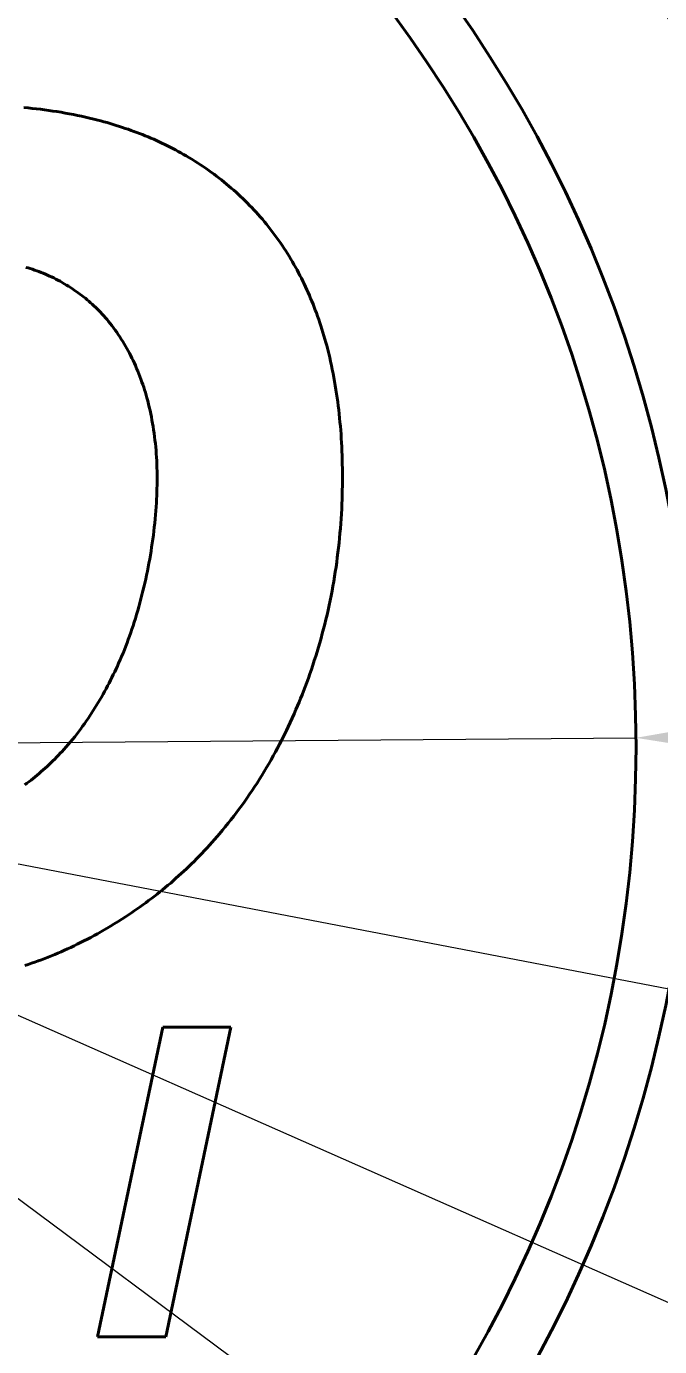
# Model space of a CAD drawing. Header units: millimetres. Extents: x 15 to 292, y 5 to 205.
# Drawn here: x 97.8 to 109.17, y 73.74 to 97.44 of the extents above; entities that cross this region are included whole.
import ezdxf

# ---------------------------------------------------------------- set-up
doc = ezdxf.new("R2010")
doc.units = ezdxf.units.MM
doc.layers.add('Annotations', color=7, linetype='Continuous')
doc.layers.add('Geometries', color=7, linetype='Continuous')
doc.styles.add('Shapr4', font='txt', dxfattribs={"height": 2.3925})
doc.dimstyles.new('ISO-25', dxfattribs={"dimtxt": 2.5, "dimasz": 2.5, "dimexe": 1.25, "dimexo": 0.625, "dimtad": 1, "dimtxsty": 'Standard', "dimcen": 2.5, "dimadec": 0, "dimazin": 0, "dimtfac": 1, "dimtmove": 0, "dimatfit": 3, "dimfxl": 1, "dimarcsym": 0})

# ---------------------------------------------------------------- blocks, each defined once
blk = doc.blocks.new('*D2')
at = {"layer": 'Annotations', "color": 0, "linetype": 'Continuous', "lineweight": 15}
for p, q in [((61.707, 89.307), (59.252, 89.778)), ((64.162, 88.835), (109.338, 80.165)), ((111.793, 79.693), (133.232, 75.579))]:
    blk.add_line(p, q, dxfattribs=at)
at = {"layer": 'Annotations', "color": 0}
for points in [[(61.629, 88.897), (61.786, 89.716), (64.162, 88.835)], [(111.871, 80.103), (111.714, 79.284), (109.338, 80.165)]]:
    blk.add_solid(points, dxfattribs=at)
at = {"layer": 'Defpoints', "color": 0}
for p in [(64.162, 88.835), (109.338, 80.165)]:
    blk.add_point(p, dxfattribs=at)
at = {"layer": 'Annotations', "color": 0, "lineweight": 15, "insert": (129.937, 78.142), "char_height": 2.3925, "attachment_point": 5, "rotation": 349.1352, "style": 'Shapr4'}
blk.add_mtext('\\A1;%%c46', dxfattribs=at)
blk = doc.blocks.new('*D3')
at = {"layer": 'Annotations', "color": 0, "linetype": 'Continuous', "lineweight": 15}
for p, q in [((111.249, 84.689), (134.17, 84.865)), ((64.751, 84.331), (108.749, 84.669)), ((62.251, 84.311), (59.751, 84.292))]:
    blk.add_line(p, q, dxfattribs=at)
at = {"layer": 'Annotations', "color": 0}
for points in [[(111.246, 85.105), (111.252, 84.272), (108.749, 84.669)], [(62.254, 83.895), (62.248, 84.728), (64.751, 84.331)]]:
    blk.add_solid(points, dxfattribs=at)
at = {"layer": 'Defpoints', "color": 0}
for p in [(108.749, 84.669), (64.751, 84.331)]:
    blk.add_point(p, dxfattribs=at)
at = {"layer": 'Annotations', "color": 0, "lineweight": 15, "insert": (130.38, 86.732), "char_height": 2.3925, "attachment_point": 5, "rotation": 0.4413, "style": 'Shapr4'}
blk.add_mtext('\\A1;%%c44', dxfattribs=at)
blk = doc.blocks.new('*D4')
at = {"layer": 'Annotations', "color": 0, "linetype": 'Continuous', "lineweight": 15}
for p, q in [((60.587, 96.053), (58.3, 97.063)), ((62.874, 95.043), (110.626, 73.957)), ((112.913, 72.947), (132.841, 64.147))]:
    blk.add_line(p, q, dxfattribs=at)
at = {"layer": 'Annotations', "color": 0}
for points in [[(60.419, 95.672), (60.755, 96.434), (62.874, 95.043)], [(113.081, 73.328), (112.745, 72.566), (110.626, 73.957)]]:
    blk.add_solid(points, dxfattribs=at)
at = {"layer": 'Defpoints', "color": 0}
for p in [(62.874, 95.043), (110.626, 73.957)]:
    blk.add_point(p, dxfattribs=at)
at = {"layer": 'Annotations', "color": 0, "lineweight": 15, "insert": (128.734, 68.283), "char_height": 2.3925, "attachment_point": 5, "rotation": 336.1751, "style": 'Shapr4'}
blk.add_mtext('\\A1;%%c52,2', dxfattribs=at)
blk = doc.blocks.new('*D5')
at = {"layer": 'Annotations', "color": 0, "linetype": 'Continuous', "lineweight": 15}
for p, q in [((63.071, 102.094), (61.064, 103.585)), ((65.078, 100.603), (108.422, 68.397)), ((110.429, 66.906), (126.837, 54.714))]:
    blk.add_line(p, q, dxfattribs=at)
at = {"layer": 'Annotations', "color": 0}
for points in [[(62.823, 101.76), (63.32, 102.429), (65.078, 100.603)], [(110.677, 67.24), (110.18, 66.571), (108.422, 68.397)]]:
    blk.add_solid(points, dxfattribs=at)
at = {"layer": 'Defpoints', "color": 0}
for p in [(65.078, 100.603), (108.422, 68.397)]:
    blk.add_point(p, dxfattribs=at)
at = {"layer": 'Annotations', "color": 0, "lineweight": 15, "insert": (124.937, 58.488), "char_height": 2.3925, "attachment_point": 5, "rotation": 323.3861, "style": 'Shapr4'}
blk.add_mtext('\\A1;%%c54', dxfattribs=at)

msp = doc.modelspace()

# ---------------------------------------------------------------- linework, layer by layer
at = {"layer": 'Geometries', "linetype": 'Continuous', "lineweight": 40}
for p, q in [((100.253, 79.473), (99.078, 73.915)), ((101.475, 79.473), (100.253, 79.473)), ((100.308, 73.915), (101.475, 79.473)), ((99.078, 73.915), (100.308, 73.915))]:
    msp.add_line(p, q, dxfattribs=at)
at = {"layer": 'Geometries', "linetype": 'Continuous', "lineweight": 40, "flags": 128}
for points in [[(97.775, 80.58), (97.835, 80.6), (97.895, 80.621), (97.955, 80.642), (98.015, 80.663), (98.074, 80.686), (98.133, 80.708), (98.192, 80.731), (98.251, 80.755), (98.31, 80.779), (98.368, 80.804), (98.426, 80.829), (98.484, 80.855), (98.542, 80.881), (98.599, 80.908), (98.656, 80.935), (98.713, 80.963), (98.774, 80.993), (98.835, 81.024), (98.896, 81.056), (98.956, 81.087), (99.016, 81.12), (99.076, 81.152), (99.135, 81.186), (99.195, 81.22), (99.254, 81.254), (99.312, 81.289), (99.38, 81.33), (99.447, 81.371), (99.514, 81.413), (99.581, 81.456), (99.634, 81.491), (99.686, 81.526), (99.739, 81.562), (99.791, 81.598), (99.843, 81.635), (99.894, 81.672), (99.945, 81.709), (99.996, 81.747), (100.047, 81.785), (100.097, 81.823), (100.147, 81.862), (100.196, 81.902), (100.246, 81.942), (100.295, 81.982), (100.343, 82.023), (100.392, 82.063), (100.44, 82.105), (100.487, 82.147), (100.534, 82.189), (100.581, 82.231), (100.628, 82.274), (100.674, 82.318), (100.72, 82.361), (100.766, 82.405), (100.811, 82.45), (100.858, 82.498), (100.906, 82.546), (100.953, 82.595), (100.999, 82.644), (101.045, 82.693), (101.091, 82.743), (101.136, 82.794), (101.181, 82.845), (101.226, 82.896), (101.27, 82.947), (101.322, 83.009), (101.373, 83.072), (101.424, 83.135), (101.474, 83.198), (101.524, 83.262), (101.573, 83.327), (101.621, 83.392), (101.669, 83.457), (101.716, 83.523), (101.763, 83.589), (101.809, 83.655), (101.854, 83.723), (101.899, 83.79), (101.943, 83.858), (101.986, 83.926), (102.029, 83.995), (102.071, 84.064), (102.113, 84.134), (102.154, 84.203), (102.194, 84.274), (102.234, 84.344), (102.273, 84.415), (102.311, 84.486), (102.349, 84.558), (102.38, 84.619), (102.411, 84.68), (102.442, 84.741), (102.472, 84.803), (102.501, 84.864), (102.538, 84.942), (102.573, 85.02), (102.608, 85.098), (102.642, 85.176), (102.67, 85.242), (102.698, 85.307), (102.725, 85.373), (102.751, 85.439), (102.777, 85.506), (102.807, 85.583), (102.836, 85.662), (102.865, 85.74), (102.892, 85.818), (102.92, 85.897), (102.946, 85.976), (102.972, 86.055), (102.997, 86.135), (103.022, 86.215), (103.046, 86.295), (103.07, 86.375), (103.092, 86.456), (103.115, 86.54), (103.138, 86.624), (103.159, 86.709), (103.18, 86.793), (103.2, 86.878), (103.219, 86.963), (103.238, 87.049), (103.256, 87.134), (103.273, 87.22), (103.29, 87.306), (103.306, 87.391), (103.321, 87.477), (103.335, 87.563), (103.349, 87.649), (103.362, 87.735), (103.374, 87.822), (103.385, 87.908), (103.396, 87.995), (103.406, 88.082), (103.416, 88.169), (103.425, 88.255), (103.433, 88.342), (103.44, 88.429), (103.447, 88.516), (103.453, 88.603), (103.458, 88.69), (103.463, 88.777), (103.467, 88.865), (103.47, 88.952), (103.472, 89.039), (103.474, 89.117), (103.476, 89.194), (103.476, 89.272), (103.477, 89.35), (103.476, 89.427), (103.476, 89.505), (103.474, 89.583), (103.473, 89.661), (103.47, 89.738), (103.467, 89.816), (103.464, 89.894), (103.46, 89.972), (103.455, 90.045), (103.451, 90.118), (103.445, 90.191), (103.439, 90.264), (103.433, 90.337), (103.426, 90.41), (103.418, 90.483), (103.41, 90.556), (103.402, 90.629), (103.392, 90.702), (103.382, 90.774), (103.372, 90.847), (103.361, 90.919), (103.349, 90.992), (103.336, 91.064), (103.323, 91.136), (103.31, 91.208), (103.295, 91.28), (103.28, 91.352), (103.265, 91.424), (103.248, 91.495), (103.231, 91.567), (103.213, 91.638), (103.195, 91.709), (103.179, 91.768), (103.162, 91.827), (103.145, 91.886), (103.127, 91.945), (103.109, 92.004), (103.09, 92.063), (103.071, 92.121), (103.051, 92.179), (103.03, 92.238), (103.009, 92.296), (102.99, 92.348), (102.969, 92.401), (102.949, 92.454), (102.927, 92.506), (102.906, 92.558), (102.884, 92.61), (102.861, 92.662), (102.838, 92.714), (102.814, 92.765), (102.79, 92.816), (102.765, 92.867), (102.74, 92.918), (102.714, 92.968), (102.688, 93.018), (102.661, 93.068), (102.634, 93.118), (102.606, 93.167), (102.578, 93.216), (102.549, 93.264), (102.52, 93.313), (102.491, 93.361), (102.46, 93.409), (102.429, 93.456), (102.398, 93.503), (102.364, 93.553), (102.33, 93.603), (102.295, 93.652), (102.259, 93.7), (102.223, 93.748), (102.186, 93.796), (102.149, 93.844), (102.111, 93.891), (102.075, 93.934), (102.039, 93.977), (102.002, 94.02), (101.965, 94.063), (101.927, 94.105), (101.888, 94.146), (101.849, 94.188), (101.81, 94.228), (101.771, 94.269), (101.73, 94.308), (101.69, 94.348), (101.649, 94.387), (101.608, 94.425), (101.566, 94.463), (101.524, 94.501), (101.481, 94.538), (101.438, 94.575), (101.395, 94.611), (101.351, 94.647), (101.307, 94.683), (101.262, 94.717), (101.218, 94.752), (101.172, 94.786), (101.127, 94.819), (101.077, 94.855), (101.027, 94.89), (100.977, 94.924), (100.926, 94.958), (100.875, 94.991), (100.823, 95.024), (100.771, 95.056), (100.719, 95.088), (100.672, 95.115), (100.625, 95.143), (100.577, 95.17), (100.529, 95.196), (100.481, 95.222), (100.432, 95.247), (100.384, 95.272), (100.335, 95.297), (100.286, 95.321), (100.236, 95.345), (100.187, 95.368), (100.137, 95.39), (100.087, 95.413), (100.037, 95.434), (99.986, 95.456), (99.936, 95.477), (99.885, 95.497), (99.834, 95.517), (99.783, 95.537), (99.732, 95.556), (99.68, 95.574), (99.629, 95.593), (99.577, 95.61), (99.525, 95.628), (99.47, 95.646), (99.415, 95.663), (99.36, 95.68), (99.305, 95.697), (99.249, 95.713), (99.194, 95.728), (99.138, 95.743), (99.082, 95.758), (99.01, 95.776), (98.937, 95.794), (98.864, 95.811), (98.791, 95.827), (98.718, 95.842), (98.645, 95.857), (98.571, 95.871), (98.497, 95.885), (98.423, 95.898), (98.349, 95.91), (98.276, 95.921), (98.202, 95.932), (98.127, 95.942), (98.053, 95.952), (97.979, 95.961), (97.905, 95.969), (97.83, 95.977), (97.756, 95.984)], [(97.792, 93.115), (97.832, 93.104), (97.871, 93.092), (97.91, 93.08), (97.949, 93.067), (97.988, 93.053), (98.027, 93.039), (98.065, 93.024), (98.103, 93.009), (98.141, 92.993), (98.179, 92.977), (98.217, 92.959), (98.254, 92.942), (98.291, 92.924), (98.328, 92.905), (98.367, 92.885), (98.406, 92.864), (98.444, 92.842), (98.482, 92.82), (98.52, 92.798), (98.558, 92.775), (98.593, 92.753), (98.627, 92.73), (98.661, 92.707), (98.695, 92.684), (98.729, 92.66), (98.762, 92.636), (98.795, 92.611), (98.828, 92.586), (98.86, 92.56), (98.892, 92.534), (98.923, 92.507), (98.954, 92.48), (98.985, 92.453), (99.015, 92.425), (99.045, 92.396), (99.074, 92.368), (99.103, 92.338), (99.132, 92.309), (99.162, 92.277), (99.192, 92.244), (99.221, 92.211), (99.25, 92.177), (99.278, 92.143), (99.306, 92.108), (99.336, 92.069), (99.366, 92.03), (99.395, 91.99), (99.423, 91.95), (99.451, 91.91), (99.478, 91.869), (99.505, 91.827), (99.531, 91.786), (99.556, 91.744), (99.581, 91.701), (99.606, 91.658), (99.63, 91.615), (99.653, 91.572), (99.675, 91.528), (99.697, 91.484), (99.719, 91.44), (99.74, 91.395), (99.76, 91.351), (99.781, 91.302), (99.801, 91.253), (99.821, 91.204), (99.84, 91.155), (99.859, 91.106), (99.876, 91.056), (99.892, 91.009), (99.908, 90.963), (99.922, 90.916), (99.937, 90.869), (99.951, 90.821), (99.964, 90.774), (99.979, 90.717), (99.994, 90.66), (100.008, 90.602), (100.021, 90.545), (100.033, 90.487), (100.045, 90.429), (100.056, 90.371), (100.067, 90.313), (100.077, 90.255), (100.086, 90.196), (100.095, 90.136), (100.103, 90.075), (100.11, 90.014), (100.117, 89.953), (100.123, 89.892), (100.129, 89.829), (100.134, 89.767), (100.138, 89.705), (100.141, 89.642), (100.144, 89.58), (100.146, 89.517), (100.147, 89.455), (100.148, 89.392), (100.148, 89.33), (100.148, 89.267), (100.147, 89.205), (100.145, 89.142), (100.144, 89.079), (100.141, 89.015), (100.138, 88.952), (100.135, 88.888), (100.13, 88.816), (100.125, 88.743), (100.119, 88.67), (100.113, 88.598), (100.106, 88.525), (100.098, 88.453), (100.09, 88.38), (100.081, 88.308), (100.071, 88.235), (100.061, 88.163), (100.05, 88.091), (100.039, 88.019), (100.027, 87.947), (100.015, 87.875), (100.001, 87.804), (99.988, 87.732), (99.974, 87.66), (99.959, 87.589), (99.943, 87.518), (99.928, 87.446), (99.911, 87.375), (99.894, 87.305), (99.877, 87.234), (99.859, 87.163), (99.84, 87.093), (99.821, 87.022), (99.801, 86.952), (99.781, 86.882), (99.759, 86.812), (99.738, 86.743), (99.717, 86.681), (99.697, 86.619), (99.675, 86.557), (99.653, 86.495), (99.631, 86.434), (99.608, 86.373), (99.585, 86.312), (99.561, 86.251), (99.536, 86.19), (99.51, 86.13), (99.485, 86.069), (99.458, 86.009), (99.435, 85.957), (99.411, 85.906), (99.387, 85.855), (99.362, 85.803), (99.337, 85.753), (99.311, 85.702), (99.285, 85.651), (99.259, 85.601), (99.232, 85.551), (99.205, 85.501), (99.177, 85.451), (99.149, 85.402), (99.121, 85.353), (99.092, 85.304), (99.062, 85.255), (99.032, 85.207), (99.002, 85.159), (98.972, 85.111), (98.941, 85.064), (98.909, 85.017), (98.877, 84.97), (98.844, 84.923), (98.811, 84.877), (98.778, 84.831), (98.741, 84.783), (98.705, 84.736), (98.668, 84.689), (98.63, 84.642), (98.592, 84.596), (98.553, 84.55), (98.513, 84.505), (98.473, 84.46), (98.441, 84.425), (98.409, 84.391), (98.376, 84.356), (98.343, 84.322), (98.31, 84.289), (98.276, 84.255), (98.242, 84.222), (98.207, 84.189), (98.173, 84.157), (98.138, 84.125), (98.103, 84.093), (98.067, 84.062), (98.031, 84.031), (97.995, 84), (97.958, 83.97), (97.922, 83.94), (97.885, 83.911), (97.847, 83.881), (97.81, 83.853), (97.772, 83.824)]]:
    msp.add_lwpolyline(points, dxfattribs=at)
at = {"layer": 'Geometries', "linetype": 'Continuous', "lineweight": 40}
for radius in [27, 26.1, 23, 22]:
    msp.add_circle((86.75, 84.5), radius, dxfattribs=at)

# ---------------------------------------------------------------- dimensions: what is measured, and where the dimension line sits
at = {"layer": 'Annotations', "linetype": 'Continuous', "lineweight": 15}
for p1, p2, picture, middle in [((65.078, 100.603), (108.422, 68.397), '*D5', (123.806, 56.966)), ((62.874, 95.043), (110.626, 73.957), '*D4', (127.876, 66.34)), ((64.162, 88.835), (109.338, 80.165), '*D2', (129.579, 76.28)), ((64.751, 84.331), (108.749, 84.669), '*D3', (130.394, 84.836))]:
    dim = msp.add_diameter_dim_2p(p1=p1, p2=p2, dimstyle='ISO-25', override={"dimscale": 1, "dimgap": 0.7, "dimdec": 2, "dimlfac": 1, "dimrnd": 0.01, "dimzin": 8, "dimdsep": 44, "dimtxsty": 'Shapr4', "dimcen": 2.5, "dimadec": 2, "dimtol": 0, "dimlim": 0, "dimtp": 0, "dimtm": 0, "dimtfac": 0.6, "dimtdec": 8, "dimtofl": 1, "dimfrac": 2, "dimtolj": 1, "dimlwd": 15, "dimlwe": 15}, dxfattribs=at)
    dim.commit()
    dim.dimension.update_dxf_attribs({"geometry": picture, "text_midpoint": middle, "dimtype": 163})

doc.saveas('drawing.dxf')
